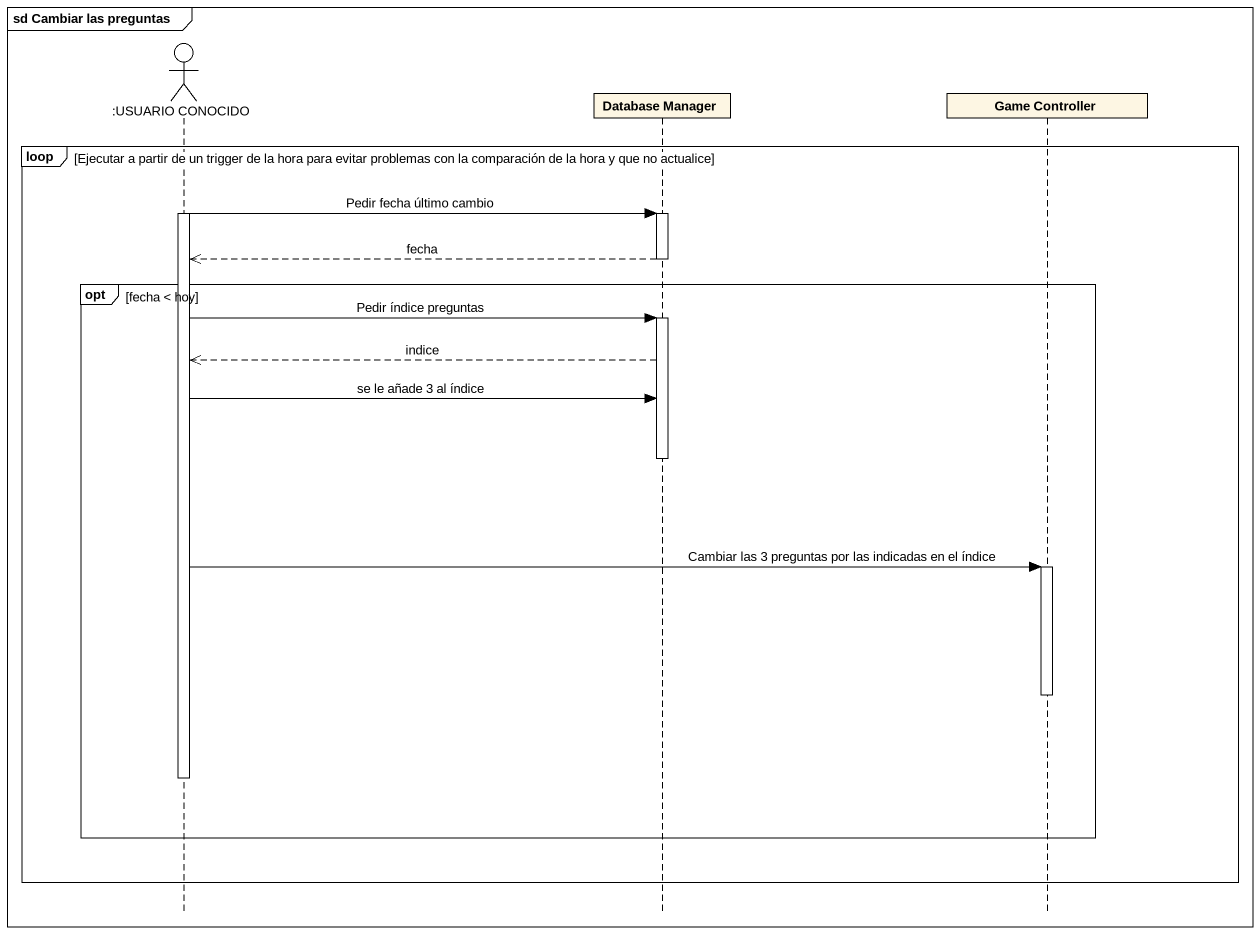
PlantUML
@startuml
mainframe sd Cambiar las preguntas
hide footbox
actor ":USUARIO CONOCIDO" as USUARIO_CONOCIDO
participant "Database Manager" as Database_Manager
participant "Game Controller" as Game_Controller

loop Ejecutar a partir de un trigger de la hora para evitar problemas con la comparación de la hora y que no actualice
  activate USUARIO_CONOCIDO
  USUARIO_CONOCIDO -> Database_Manager : Pedir fecha último cambio
  activate Database_Manager
  Database_Manager -->> USUARIO_CONOCIDO : fecha
  deactivate Database_Manager
  opt fecha < hoy
    USUARIO_CONOCIDO -> Database_Manager : Pedir índice preguntas
    activate Database_Manager
    Database_Manager -->> USUARIO_CONOCIDO : indice
    USUARIO_CONOCIDO -> Database_Manager : se le añade 3 al índice
    deactivate Database_Manager
    USUARIO_CONOCIDO -> Game_Controller : Cambiar las 3 preguntas por las indicadas en el índice
    activate Game_Controller
    deactivate Game_Controller
    deactivate USUARIO_CONOCIDO
  end
end
@enduml
